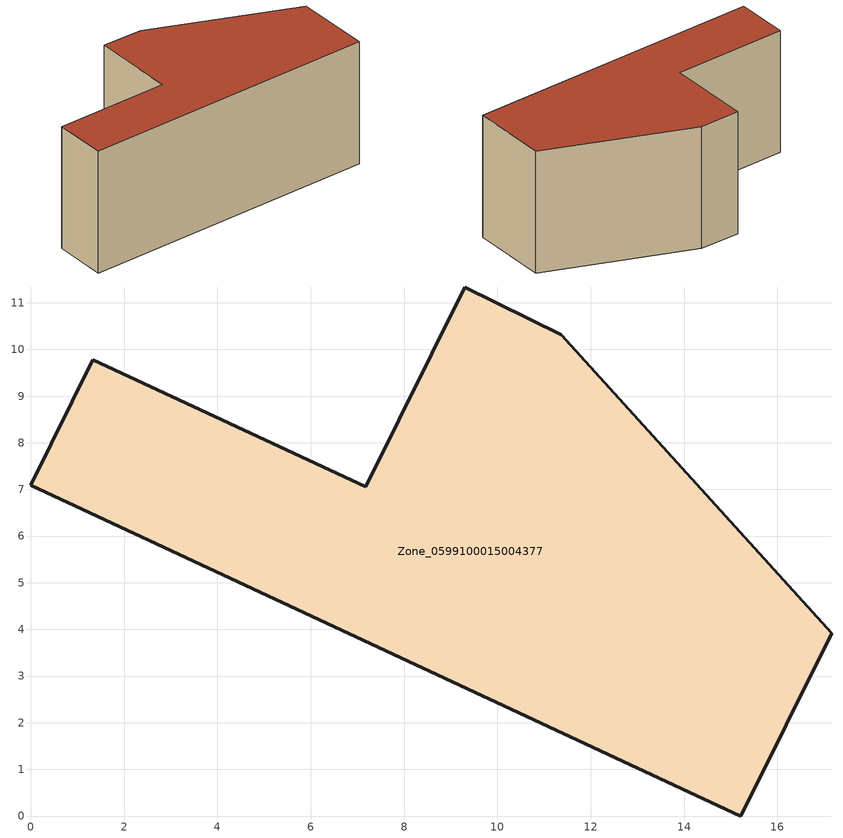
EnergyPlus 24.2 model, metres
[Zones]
Zone_0599100015004377
 floor ground (C_G): 0,7.09 1.32,9.78 7.18,7.05 9.3,11.34 11.37,10.32 17.16,3.92 15.22,0 z0.96
 wall outside (C_F): 15.22,0 17.16,3.92 11.37,10.32 9.3,11.34 7.18,7.05 1.32,9.78 0,7.09 15.22,0 z0.96:8.1
 roof outside (C_R): 1.32,9.78 0,7.09 15.22,0 17.16,3.92 11.37,10.32 9.3,11.34 7.18,7.05 z8.1
[BUILDING]
Pand.0599100015004377: North Axis=0; Terrain=City; Loads Convergence Tolerance Value=0.04; Temperature Convergence Tolerance Value=0.4; Solar Distribution=FullExterior; Maximum Number of Warmup Days=25; Minimum Number of Warmup Days=1
[Site:Location]
Rotterdam.The.Hague.AP_ZH_NLD Design_Conditions: Latitude=51.96; Longitude=4.45; Time Zone=1; Elevation=-4.5
[SITE:GROUNDTEMPERATURE:BUILDINGSURFACE]
18, 18, 18, 18, 18, 18, 18, 18, 18, 18, 18, 18
[MATERIAL] Thermal Absorptance=0.9; Solar Absorptance=0.7; Visible Absorptance=0.7
Name | Roughness | Thickness | Conductivity | Density | Specific Heat
G.TI.1975-1991 | MediumSmooth | 0.15 | 0.288461 | 540 | 1210
F.TI.1975-1991 | Rough | 0.3 | 0.230769 | 1920 | 840
R.TI.1975-1991 | MediumRough | 0.2 | 0.153846 | 1500 | 1000
[CONSTRUCTION]
C_G: G.TI.1975-1991
C_F: F.TI.1975-1991
C_R: R.TI.1975-1991
[ZONE]
Zone_0599100015004377: Type=1; Multiplier=1; Ceiling Height=Autocalculate; Volume=Autocalculate; Floor Area=autocalculate; Part of Total Floor Area=Yes
[ZONEINFILTRATION:DESIGNFLOWRATE]
Infil_Zone_0599100015004377: Zone or ZoneList or Space or SpaceList=Zone_0599100015004377; Schedule=AlwaysOn; Design Flow Rate Calculation Method=Flow/Area; Flow Rate per Floor Area=0.003; Constant Term Coefficient=1; Temperature Term Coefficient=0; Velocity Term Coefficient=0; Velocity Squared Term Coefficient=0
[HVACTEMPLATE:ZONE:IDEALLOADSAIRSYSTEM]
Zone_0599100015004377: Maximum Heating Supply Air Temperature=50; Minimum Cooling Supply Air Temperature=13; Maximum Heating Supply Air Humidity Ratio=0.0156; Minimum Cooling Supply Air Humidity Ratio=0.0077; Heating Limit=NoLimit; Cooling Limit=NoLimit; Dehumidification Control Type=ConstantSensibleHeatRatio; Cooling Sensible Heat Ratio=0.7; Dehumidification Setpoint=60; Humidification Control Type=None; Humidification Setpoint=30; Outdoor Air Method=None; Outdoor Air Flow Rate per Person=0.00944; Outdoor Air Flow Rate per Zone Floor Area=0; Outdoor Air Flow Rate per Zone=0; Demand Controlled Ventilation Type=None; Outdoor Air Economizer Type=NoEconomizer; Heat Recovery Type=None; Sensible Heat Recovery Effectiveness=0.7; Latent Heat Recovery Effectiveness=0.65
[ZONECONTROL:THERMOSTAT]
ThermostatControl_Zone_0599100015004377: Zone or ZoneList=Zone_0599100015004377; Control Type Schedule=DualSetpointControlType; Control 1=Thermostat_Zone_0599100015004377; Temperature Difference Between Cutout And Setpoint=0
[THERMOSTATSETPOINT:DUALSETPOINT]
Thermostat_Zone_0599100015004377: Heating Setpoint Temperature Schedule=HeatingSetpoint_Zone_0599100015004377; Cooling Setpoint Temperature Schedule=CoolingSetpoint_Zone_0599100015004377
[SCHEDULE:COMPACT]
HeatingSetpoint_Zone_0599100015004377: Through: 12/31, For: AllDays, Until: 24:00, 21
CoolingSetpoint_Zone_0599100015004377: Through: 12/31, For: AllDays, Until: 24:00, 24
DualSetpointControlType: Through: 12/31, For: AllDays, Until: 24:00, 4
AlwaysOn: Through: 12/31, For: AllDays, Until: 24:00, 1
